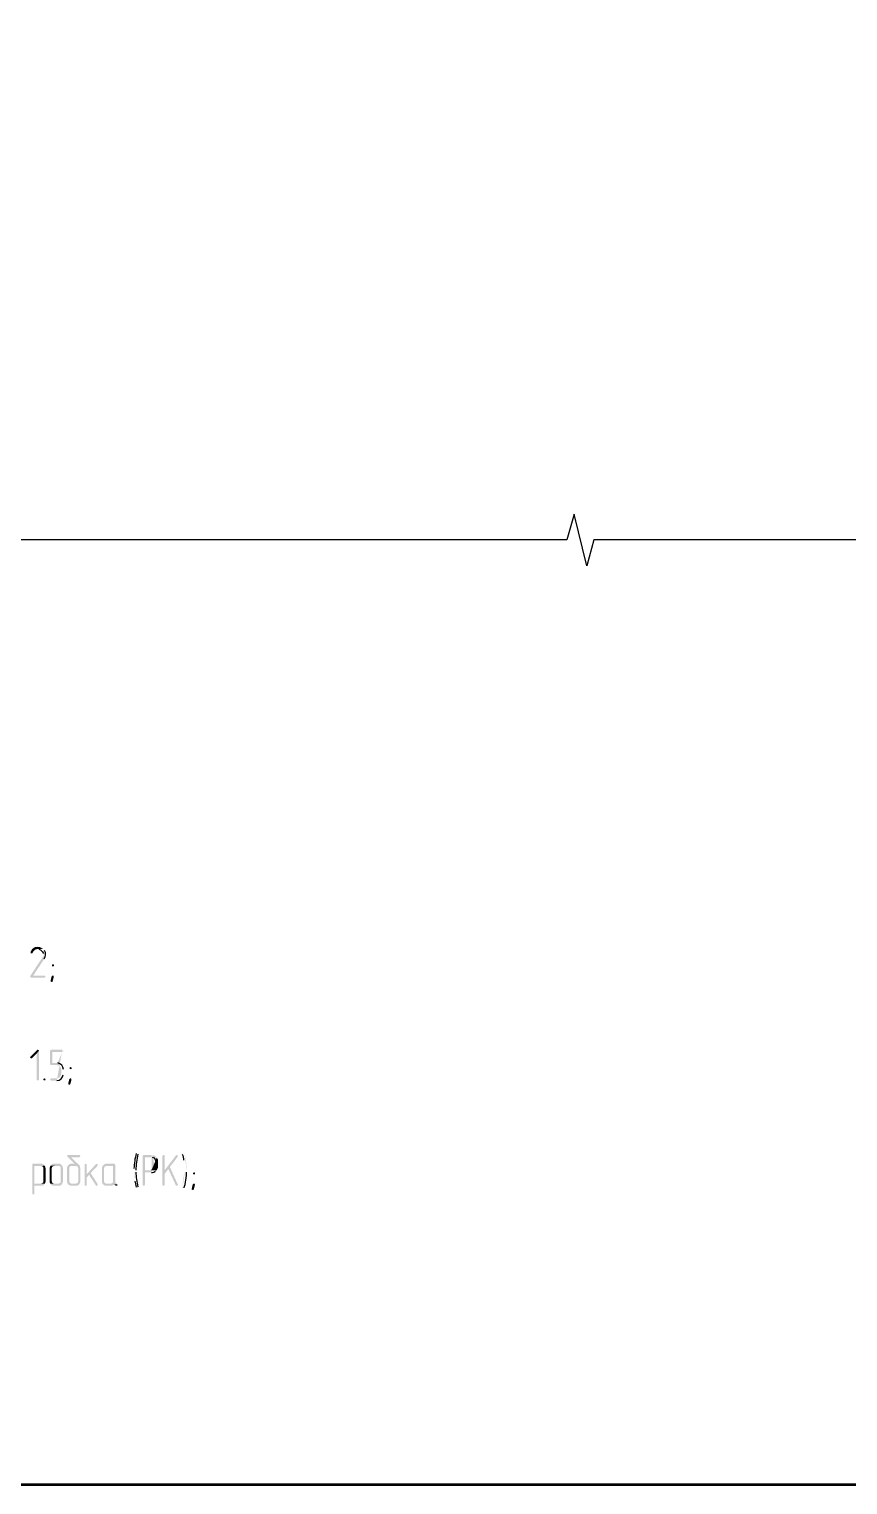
# Model space of a CAD drawing. Header units: millimetres. Extents: x -211 to 10565, y -2293 to 2244.
# Drawn here: x 4613.6 to 4693.1, y -367.5 to -226.1 of the extents above; entities that cross this region are included whole.
import ezdxf

# ---------------------------------------------------------------- set-up
doc = ezdxf.new("R2010")
doc.units = ezdxf.units.MM
doc.layers.add('PDF _Геометрия', color=7, linetype='Continuous')
doc.layers.add('PDF _Сплошная заливка', color=7, linetype='Continuous')

msp = doc.modelspace()

# ---------------------------------------------------------------- hatches: boundary and pattern name
at = {"layer": 'PDF _Сплошная заливка', "transparency": 33554559}
for points in [[(4614.38, -315.24), (4614.29, -315.26), (4614.21, -315.26), (4614.12, -315.28), (4614.06, -315.32), (4613.97, -315.36), (4613.93, -315.41), (4613.87, -315.45), (4613.83, -315.51), (4613.78, -315.6), (4613.74, -315.66), (4613.7, -315.75), (4613.7, -315.79), (4613.72, -315.87), (4613.81, -315.89), (4613.87, -315.87), (4613.91, -315.83), (4613.91, -315.81), (4613.95, -315.72), (4614, -315.66), (4614.1, -315.56), (4614.14, -315.53), (4614.21, -315.49), (4614.29, -315.47), (4614.38, -315.47), (4614.93, -315.45), (4614.84, -315.41), (4614.78, -315.36), (4614.69, -315.32), (4614.63, -315.28), (4614.55, -315.26), (4614.46, -315.26)], [(4615.86, -318.03), (4615.79, -318.05), (4615.75, -318.12), (4615.65, -318.54), (4615.65, -318.56), (4615.67, -318.62), (4615.75, -318.67), (4615.82, -318.64), (4615.86, -318.58), (4615.96, -318.16), (4615.96, -318.14), (4615.94, -318.05)], [(4615.88, -316.93), (4615.82, -316.97), (4615.79, -316.97), (4615.77, -317.04), (4615.79, -317.12), (4615.88, -317.14), (4615.96, -317.12), (4615.98, -317.04), (4615.96, -316.97)], [(4614.4, -325.23), (4614.33, -325.27), (4613.7, -325.9), (4613.66, -325.99), (4613.7, -326.05), (4613.76, -326.09), (4613.85, -326.05), (4614.29, -325.61), (4614.52, -325.33), (4614.48, -325.27)], [(4614.52, -325.33), (4614.29, -325.61), (4614.29, -328.12), (4614.33, -328.21), (4614.4, -328.23), (4614.48, -328.21), (4614.52, -328.12)], [(4615.05, -328.02), (4615.14, -328.06), (4615.16, -328.12), (4615.14, -328.19), (4615.05, -328.23), (4614.97, -328.21), (4614.95, -328.12), (4614.97, -328.06)], [(4617.57, -328.02), (4617.51, -328.04), (4617.47, -328.1), (4617.36, -328.53), (4617.36, -328.55), (4617.38, -328.61), (4617.47, -328.65), (4617.53, -328.63), (4617.57, -328.57), (4617.68, -328.15), (4617.68, -328.12), (4617.66, -328.04)], [(4617.59, -326.92), (4617.53, -326.96), (4617.51, -326.96), (4617.49, -327.02), (4617.51, -327.11), (4617.59, -327.13), (4617.68, -327.11), (4617.7, -327.02), (4617.68, -326.96)], [(4614.74, -336.31), (4613.95, -336.31), (4613.89, -336.33), (4613.87, -336.42), (4613.87, -339.21), (4613.91, -339.28), (4613.97, -339.3), (4614.06, -339.28), (4614.08, -339.19), (4614.08, -338.45), (4614.82, -338.45), (4614.88, -338.43), (4614.97, -338.39), (4615.03, -338.32), (4615.08, -338.26), (4614.08, -338.24), (4614.08, -336.53), (4614.74, -336.53), (4615.08, -336.5), (4615.03, -336.44), (4614.97, -336.38), (4614.88, -336.33), (4614.82, -336.31)], [(4615.08, -336.5), (4614.74, -336.53), (4614.8, -336.55), (4614.88, -336.59), (4614.93, -336.65), (4614.95, -336.74), (4614.95, -338.03), (4614.93, -338.11), (4614.88, -338.18), (4614.8, -338.22), (4614.74, -338.24), (4614.08, -338.24), (4615.08, -338.26), (4615.12, -338.2), (4615.16, -338.03), (4615.16, -336.74), (4615.12, -336.57)], [(4615.65, -336.5), (4615.6, -336.59), (4615.58, -336.65), (4615.56, -336.74), (4615.56, -338.11), (4615.6, -338.2), (4615.63, -338.26), (4615.98, -338.24), (4615.9, -338.22), (4615.84, -338.18), (4615.79, -338.11), (4615.77, -338.03), (4615.77, -336.74), (4615.79, -336.65), (4615.84, -336.59), (4615.9, -336.55), (4615.98, -336.53), (4616.43, -336.53)], [(4616.43, -336.31), (4615.9, -336.31), (4615.82, -336.36), (4615.75, -336.38), (4615.69, -336.44), (4615.65, -336.5), (4616.43, -336.53), (4616.49, -336.55), (4616.58, -336.59), (4616.62, -336.65), (4616.64, -336.74), (4616.64, -338.03), (4616.62, -338.11), (4616.58, -338.18), (4616.51, -338.22), (4616.43, -338.24), (4615.98, -338.24), (4615.63, -338.26), (4615.75, -338.39), (4615.82, -338.41), (4615.9, -338.45), (4616.49, -338.45), (4616.58, -338.43), (4616.66, -338.39), (4616.73, -338.32), (4616.81, -338.2), (4616.83, -338.11), (4616.85, -338.03), (4616.85, -336.74), (4616.81, -336.57), (4616.73, -336.44), (4616.66, -336.38), (4616.58, -336.33), (4616.51, -336.31)], [(4618.44, -335.45), (4617.36, -335.45), (4617.36, -335.47), (4617.28, -335.49), (4617.23, -335.55), (4617.25, -335.59), (4617.97, -336.31), (4617.59, -336.31), (4617.53, -336.33), (4617.44, -336.38), (4617.38, -336.44), (4617.32, -336.5), (4617.3, -336.57), (4617.25, -336.65), (4617.25, -338.11), (4617.3, -338.18), (4617.32, -338.26), (4617.68, -338.24), (4617.59, -338.22), (4617.53, -338.18), (4617.49, -338.11), (4617.47, -338.03), (4617.47, -336.74), (4617.49, -336.65), (4617.53, -336.59), (4617.59, -336.55), (4617.68, -336.53), (4618.1, -336.53), (4618.48, -336.5), (4618.42, -336.44), (4617.64, -335.68), (4618.44, -335.68), (4618.5, -335.64), (4618.55, -335.57), (4618.5, -335.49)], [(4618.48, -336.5), (4618.1, -336.53), (4618.19, -336.55), (4618.27, -336.59), (4618.31, -336.65), (4618.33, -336.74), (4618.33, -338.03), (4618.31, -338.11), (4618.27, -338.18), (4618.19, -338.22), (4618.1, -338.24), (4617.68, -338.24), (4617.32, -338.26), (4617.38, -338.32), (4617.44, -338.39), (4617.53, -338.41), (4617.59, -338.45), (4618.21, -338.45), (4618.27, -338.41), (4618.35, -338.39), (4618.42, -338.32), (4618.5, -338.2), (4618.55, -338.03), (4618.55, -336.74), (4618.52, -336.67), (4618.5, -336.59)], [(4619.05, -336.31), (4618.99, -336.36), (4618.95, -336.42), (4618.95, -338.34), (4618.99, -338.43), (4619.05, -338.45), (4619.14, -338.43), (4619.16, -338.34), (4619.16, -337.65), (4619.39, -337.39), (4619.16, -337.33), (4619.16, -336.42), (4619.14, -336.33)], [(4620.13, -336.31), (4620.05, -336.36), (4619.16, -337.33), (4619.39, -337.39), (4620.05, -338.41), (4620.07, -338.43), (4620.13, -338.45), (4620.2, -338.43), (4620.24, -338.34), (4620.22, -338.28), (4619.54, -337.22), (4620.22, -336.5), (4620.24, -336.42), (4620.2, -336.36)], [(4620.72, -336.5), (4620.68, -336.59), (4620.66, -336.65), (4620.64, -336.74), (4620.64, -338.11), (4620.68, -338.2), (4620.7, -338.26), (4620.83, -338.39), (4620.89, -338.41), (4620.98, -338.45), (4621.53, -338.45), (4621.61, -338.43), (4621.68, -338.41), (4621.76, -338.37), (4621.83, -338.3), (4622.14, -338.3), (4622.08, -338.24), (4621.06, -338.24), (4620.98, -338.22), (4620.92, -338.18), (4620.87, -338.11), (4620.85, -338.03), (4620.85, -336.74), (4620.87, -336.65), (4620.92, -336.59), (4620.98, -336.55), (4621.06, -336.53), (4621.72, -336.53)], [(4621.83, -336.31), (4620.98, -336.31), (4620.89, -336.36), (4620.83, -336.38), (4620.77, -336.44), (4620.72, -336.5), (4621.72, -336.53), (4621.72, -338.03), (4621.7, -338.11), (4621.66, -338.18), (4621.59, -338.22), (4621.51, -338.24), (4621.06, -338.24), (4622.08, -338.24), (4622.02, -338.22), (4621.97, -338.15), (4621.93, -338.11), (4621.93, -336.4), (4621.89, -336.33)], [(4626.63, -335.45), (4626.57, -335.49), (4626.52, -335.57), (4626.52, -338.34), (4626.57, -338.43), (4626.63, -338.45), (4626.71, -338.43), (4626.73, -338.34), (4626.73, -335.55), (4626.71, -335.49)], [(4627.92, -335.45), (4627.9, -335.47), (4627.83, -335.51), (4626.73, -336.95), (4626.73, -337.31), (4627.09, -336.82), (4627.24, -336.63), (4628, -335.64), (4628.03, -335.57), (4627.98, -335.49)], [(4627.24, -336.63), (4627.09, -336.82), (4627.81, -338.39), (4627.86, -338.43), (4627.92, -338.45), (4627.98, -338.43), (4628.03, -338.34), (4628.03, -338.32), (4628, -338.3)], [(4629.59, -337.14), (4629.53, -337.18), (4629.51, -337.18), (4629.49, -337.24), (4629.51, -337.33), (4629.59, -337.35), (4629.68, -337.33), (4629.7, -337.24), (4629.68, -337.18)], [(4622.14, -338.3), (4621.83, -338.3), (4621.85, -338.34), (4621.91, -338.39), (4621.93, -338.41), (4622.02, -338.45), (4622.04, -338.45), (4622.12, -338.43), (4622.14, -338.34)], [(4629.57, -338.24), (4629.51, -338.26), (4629.46, -338.32), (4629.36, -338.75), (4629.36, -338.77), (4629.38, -338.83), (4629.46, -338.87), (4629.53, -338.85), (4629.57, -338.79), (4629.68, -338.37), (4629.68, -338.34), (4629.65, -338.26)]]:
    msp.add_hatch(color=256, dxfattribs=at).paths.add_polyline_path(points)
h = msp.add_hatch(color=256, dxfattribs=at)
h.paths.add_polyline_path([(4614.93, -315.45), (4614.38, -315.47), (4614.5, -315.47)], flags=0)
h.paths.add_polyline_path([(4614.95, -315.89), (4614.95, -316.06), (4614.93, -316.15), (4614.91, -316.21), (4614.84, -316.3), (4613.68, -318.07), (4613.66, -318.14), (4613.7, -318.2), (4613.76, -318.24), (4615.05, -318.24), (4615.12, -318.2), (4615.16, -318.14), (4615.12, -318.07), (4615.05, -318.03), (4613.97, -318.03), (4615.03, -316.42)], flags=0)
h.paths.add_polyline_path([(4615.05, -315.6), (4614.99, -315.51)], flags=0)
h = msp.add_hatch(color=256, dxfattribs=at)
h.paths.add_polyline_path([(4616.79, -325.23), (4615.71, -325.23), (4615.69, -325.25), (4615.63, -325.27), (4615.6, -325.35), (4615.6, -326.64), (4615.65, -326.71), (4615.71, -326.73), (4616.26, -326.73), (4616.32, -326.75), (4616.41, -326.77), (4616.49, -326.81), (4616.56, -326.85), (4616.6, -326.92), (4616.64, -327), (4616.66, -327.07), (4616.68, -327.15), (4616.68, -327.6), (4616.66, -327.68), (4616.64, -327.74), (4616.6, -327.83), (4616.56, -327.89), (4616.49, -327.93), (4616.41, -327.98), (4616.34, -328.02), (4615.71, -328.02), (4615.63, -328.06), (4615.6, -328.12), (4615.63, -328.21), (4615.71, -328.23), (4616.26, -328.23)], flags=0)
h.paths.add_polyline_path([(4616.87, -327.68), (4616.89, -327.6), (4616.89, -327.15)], flags=0)
h.paths.add_polyline_path([(4616.34, -326.52), (4615.82, -326.52), (4615.82, -325.46), (4616.79, -325.46), (4616.85, -325.42), (4616.89, -325.35), (4616.85, -325.27)], flags=0)
h = msp.add_hatch(color=256, dxfattribs=at)
h.paths.add_polyline_path([(4624.07, -335.23), (4624, -335.28), (4623.96, -335.32)], flags=0)
h.paths.add_polyline_path([(4623.75, -336.78), (4623.75, -336.95), (4623.77, -337.2), (4623.77, -337.56), (4623.81, -337.77), (4623.81, -337.82), (4623.84, -337.9), (4623.84, -337.99)], flags=0)
h.paths.add_polyline_path([(4623.96, -338.58), (4624.03, -338.64), (4624.07, -338.66), (4624.15, -338.64), (4624.17, -338.56), (4624.17, -338.54)], flags=0)
h.paths.add_polyline_path([(4623.96, -337.12), (4623.96, -336.95)], flags=0)
h.paths.add_polyline_path([(4624.17, -335.38), (4624.17, -335.34), (4624.15, -335.28)], flags=0)
h = msp.add_hatch(color=256, dxfattribs=at)
h.paths.add_polyline_path([(4625.46, -335.45), (4624.7, -335.45), (4624.68, -335.47), (4624.62, -335.49), (4624.6, -335.57), (4624.6, -338.34), (4624.64, -338.43), (4624.7, -338.45), (4624.79, -338.43), (4624.81, -338.34), (4624.81, -337.16), (4625.46, -337.16)], flags=0)
h.paths.add_polyline_path([(4625.85, -337.03), (4625.91, -336.97), (4624.81, -336.95), (4624.81, -335.68), (4625.46, -335.68), (4625.91, -335.64), (4625.85, -335.59), (4625.78, -335.55), (4625.7, -335.51), (4625.63, -335.49), (4625.55, -335.47)], flags=0)
h = msp.add_hatch(color=256, dxfattribs=at)
h.paths.add_polyline_path([(4625.91, -335.64), (4625.46, -335.68), (4625.53, -335.68)], flags=0)
h.paths.add_polyline_path([(4625.46, -336.95), (4624.81, -336.95), (4625.91, -336.97), (4625.97, -336.93), (4626.01, -336.84), (4626.06, -336.78), (4626.1, -336.61), (4626.1, -336.02), (4626.06, -335.85), (4626.01, -335.78), (4625.97, -335.7)], flags=0)
h = msp.add_hatch(color=256, dxfattribs=at)
h.paths.add_polyline_path([(4628.55, -335.23), (4628.47, -335.28), (4628.45, -335.34), (4628.45, -335.38)], flags=0)
h.paths.add_polyline_path([(4628.58, -335.97), (4628.6, -336.06), (4628.62, -336.17)], flags=0)
h.paths.add_polyline_path([(4628.62, -336.17, 0.000994), (4628.66, -336.69)], flags=0)
h.paths.add_polyline_path([(4628.66, -336.69), (4628.66, -336.95)], flags=0)
h.paths.add_polyline_path([(4628.45, -338.54, 0.064629), (4628.66, -336.95)], flags=0)
h.paths.add_polyline_path([(4628.45, -338.54), (4628.45, -338.56), (4628.47, -338.64), (4628.55, -338.66), (4628.62, -338.64)], flags=0)
h.paths.add_polyline_path([(4628.87, -337.12), (4628.87, -336.95)], flags=0)
h.paths.add_polyline_path([(4628.87, -336.95, 0.064039), (4628.68, -335.4)], flags=0)
h.paths.add_polyline_path([(4628.68, -335.4), (4628.66, -335.32), (4628.6, -335.26)], flags=0)

# ---------------------------------------------------------------- linework, layer by layer
at = {"layer": 'PDF _Геометрия', "lineweight": 50}
msp.add_lwpolyline([(4484.75, -367.5), (4484.75, -80.59), (4879.81, -80.59), (4879.81, -367.5)], close=True, dxfattribs=at)
at = {"layer": 'PDF _Геометрия', "lineweight": 25}
msp.add_lwpolyline([(4528.83, -203.81), (4830.76, -203.81), (4830.76, -275.73), (4668.44, -275.73), (4667.76, -278.23), (4666.54, -273.23), (4665.8, -275.73), (4528.83, -275.73), (4528.83, -203.43), (4526.33, -202.69), (4531.34, -201.46), (4528.83, -200.78), (4528.83, -129.2), (4665.86, -129.2), (4666.54, -126.68), (4667.76, -131.69), (4668.51, -129.2), (4830.76, -129.2), (4830.76, -201.16), (4833.28, -201.86), (4828.29, -203.07), (4830.76, -203.81)], dxfattribs=at)
for points in [[(4614.5, -315.47), (4614.74, -315.59), (4614.86, -315.61), (4614.95, -315.89)], [(4615.03, -316.42), (4615.19, -316.17), (4615.23, -315.85), (4615.05, -315.6)], [(4616.89, -327.15), (4616.89, -326.81), (4616.65, -326.6), (4616.34, -326.52)], [(4616.26, -328.23), (4616.55, -328.24), (4616.87, -327.96), (4616.87, -327.68)], [(4623.96, -335.32), (4623.86, -335.8), (4623.76, -336.28), (4623.75, -336.78)], [(4623.96, -336.95), (4623.99, -336.42), (4624.03, -335.89), (4624.17, -335.38)], [(4625.53, -335.68), (4626.06, -335.72), (4626.04, -337.01), (4625.46, -336.95)], [(4628.45, -335.38), (4628.52, -335.56), (4628.57, -335.78), (4628.58, -335.97)], [(4624.17, -338.54), (4624.05, -338.07), (4623.99, -337.6), (4623.96, -337.12)], [(4625.46, -337.16), (4625.57, -337.17), (4625.77, -337.1), (4625.85, -337.03)], [(4628.62, -338.64), (4628.78, -338.33), (4628.86, -337.48), (4628.87, -337.12)], [(4623.84, -337.99), (4623.89, -338.21), (4623.93, -338.34), (4623.96, -338.58)]]:
    msp.add_open_spline(points, degree=3, dxfattribs=at)

doc.saveas('drawing.dxf')
